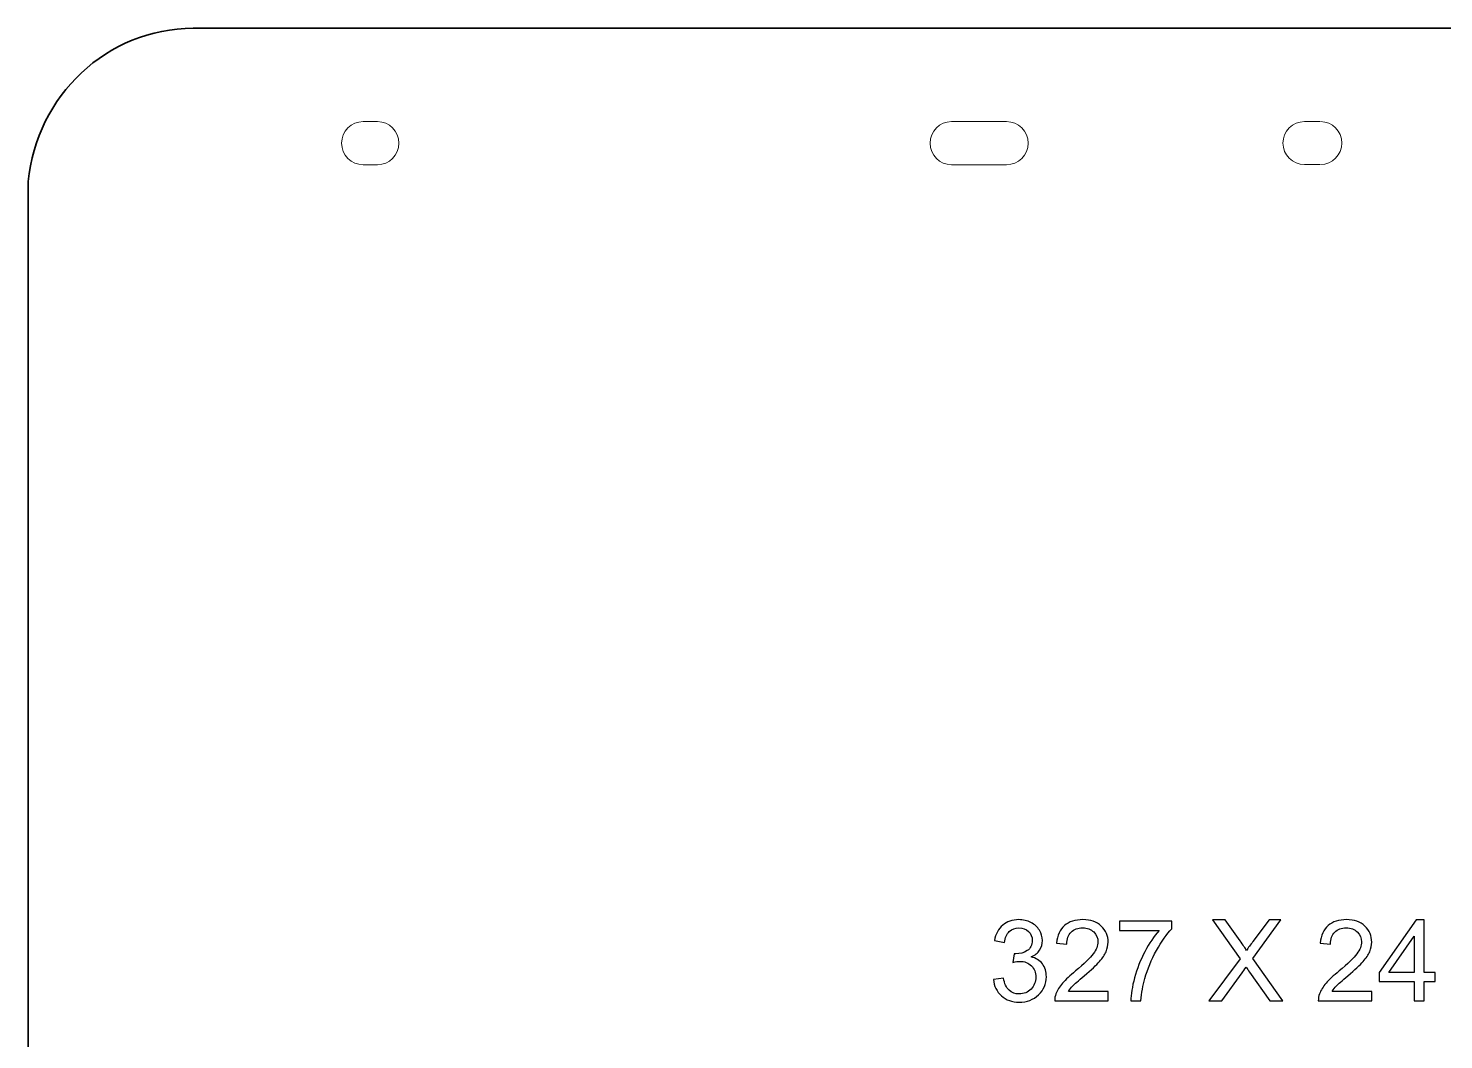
# Model space of a CAD drawing. Header units: centimetres. Extents: x -18.3 to 18.6, y -13.4 to 12.4.
# Drawn here: x -18.25 to -0.23, y -0.49 to 12.39 of the extents above; entities that cross this region are included whole.
import ezdxf

# ---------------------------------------------------------------- set-up
doc = ezdxf.new("R2010")
doc.units = ezdxf.units.CM
doc.header["$MEASUREMENT"] = 0
doc.layers.add('Camada 1', color=7, linetype='Continuous')

msp = doc.modelspace()

# ---------------------------------------------------------------- linework, layer by layer
at = {"layer": 'Camada 1', "color": 250, "lineweight": 35}
for points in [[(-18.25491, 10.43513), (-18.15603, 11.52576), (-17.2489, 12.38719), (-16.15374, 12.38719), (-16.15374, 12.38719), (-16.15374, 12.38719), (12.33478, 12.38719), (12.33478, 12.38719), (12.33478, 12.38719), (13.49546, 12.38719), (14.44508, 11.41972), (14.44508, 10.23722), (14.44508, 10.23722), (14.44508, 10.23722), (14.43758, -10.43091), (14.43758, -10.43091)], [(14.44509, -10.36075), (14.34621, -11.45138), (13.43908, -12.31281), (12.34392, -12.31281), (12.34392, -12.31281), (12.34392, -12.31281), (-16.1446, -12.31281), (-16.1446, -12.31281), (-16.1446, -12.31281), (-17.30528, -12.31281), (-18.2549, -11.34534), (-18.2549, -10.16284), (-18.2549, -10.16284), (-18.2549, -10.16284), (-18.25491, 10.43513), (-18.25491, 10.43513)]]:
    msp.add_open_spline(points, degree=3, knots=[0, 0, 0, 0, 0.2, 0.2, 0.2, 0.2, 0.4, 0.4, 0.4, 0.4, 0.6, 0.6, 0.6, 0.6, 1, 1, 1, 1], dxfattribs=at)
at = {"layer": 'Camada 1', "color": 114, "lineweight": 20}
for points in [[(-13.98909, 11.19932), (-13.98909, 11.19932), (-13.8081, 11.19932), (-13.8081, 11.19932), (-13.8081, 11.19932), (-13.65685, 11.19932), (-13.5331, 11.07557), (-13.5331, 10.92433), (-13.5331, 10.92433), (-13.5331, 10.92433), (-13.5331, 10.92433), (-13.5331, 10.92433), (-13.5331, 10.92433), (-13.5331, 10.77307), (-13.65685, 10.64932), (-13.8081, 10.64932), (-13.8081, 10.64932), (-13.8081, 10.64932), (-13.98909, 10.64932), (-13.98909, 10.64932), (-13.98909, 10.64932), (-14.14034, 10.64932), (-14.26409, 10.77307), (-14.26409, 10.92433), (-14.26409, 10.92433), (-14.26409, 10.92433), (-14.26409, 10.92433), (-14.26409, 10.92433), (-14.26409, 10.92433), (-14.26409, 11.07557), (-14.14034, 11.19932), (-13.98909, 11.19932)], [(-6.49403, 11.19932), (-6.49403, 11.19932), (-5.79354, 11.19932), (-5.79354, 11.19932), (-5.79354, 11.19932), (-5.64231, 11.19932), (-5.51855, 11.07557), (-5.51855, 10.92433), (-5.51855, 10.92433), (-5.51855, 10.92433), (-5.51855, 10.92433), (-5.51855, 10.92433), (-5.51855, 10.92433), (-5.51855, 10.77307), (-5.64231, 10.64932), (-5.79354, 10.64932), (-5.79354, 10.64932), (-5.79354, 10.64932), (-6.49403, 10.64932), (-6.49403, 10.64932), (-6.49403, 10.64932), (-6.64526, 10.64932), (-6.76902, 10.77307), (-6.76902, 10.92433), (-6.76902, 10.92433), (-6.76902, 10.92433), (-6.76902, 10.92433), (-6.76902, 10.92433), (-6.76902, 10.92433), (-6.76902, 11.07557), (-6.64526, 11.19932), (-6.49403, 11.19932)]]:
    msp.add_open_spline(points, degree=3, knots=[0, 0, 0, 0, 0.11111111, 0.11111111, 0.11111111, 0.11111111, 0.22222222, 0.22222222, 0.22222222, 0.22222222, 0.33333333, 0.33333333, 0.33333333, 0.33333333, 0.44444444, 0.44444444, 0.44444444, 0.44444444, 0.55555556, 0.55555556, 0.55555556, 0.55555556, 0.66666667, 0.66666667, 0.66666667, 0.66666667, 0.77777778, 0.77777778, 0.77777778, 0.77777778, 1, 1, 1, 1], dxfattribs=at)
at = {"layer": 'Camada 1', "color": 230, "lineweight": 9}
for points in [[(-2.00014, 10.65319), (-2.15092, 10.65319), (-2.27318, 10.77541), (-2.2732, 10.92621), (-2.2732, 10.92621), (-2.27324, 11.07701), (-2.151, 11.19927), (-2.00022, 11.19929)], [(-1.79698, 11.19929), (-1.64618, 11.19931), (-1.52394, 11.07709), (-1.5239, 10.92629), (-1.5239, 10.92629), (-1.52388, 10.77549), (-1.6461, 10.65323), (-1.7969, 10.65319)]]:
    msp.add_open_spline(points, degree=3, knots=[0, 0, 0, 0, 0.33333333, 0.33333333, 0.33333333, 0.33333333, 1, 1, 1, 1], dxfattribs=at)
for points in [[(-1.8033, 11.19931), (-1.8033, 11.19931), (-1.99382, 11.19931), (-1.99382, 11.19931)], [(-1.99382, 10.65319), (-1.99382, 10.65319), (-1.8033, 10.65319), (-1.8033, 10.65319)]]:
    msp.add_open_spline(points, degree=3, dxfattribs=at)
at = {"layer": 'Camada 1', "color": 250}
for points, knots in [([(-5.96165, 0.27321), (-5.96165, 0.27321), (-5.83511, 0.29046), (-5.83511, 0.29046), (-5.83511, 0.29046), (-5.82049, 0.21857), (-5.79604, 0.1668), (-5.76129, 0.13517), (-5.76129, 0.13517), (-5.72654, 0.10353), (-5.68388, 0.08771), (-5.63332, 0.08771), (-5.63332, 0.08771), (-5.5734, 0.08771), (-5.52284, 0.10832), (-5.48209, 0.14955), (-5.48209, 0.14955), (-5.44135, 0.19077), (-5.42098, 0.24181), (-5.42098, 0.30269), (-5.42098, 0.30269), (-5.42098, 0.36068), (-5.43991, 0.40861), (-5.47802, 0.44648), (-5.47802, 0.44648), (-5.51589, 0.48411), (-5.56406, 0.50304), (-5.62277, 0.50304), (-5.62277, 0.50304), (-5.64674, 0.50304), (-5.67646, 0.49825), (-5.71216, 0.4889), (-5.71216, 0.4889), (-5.71216, 0.4889), (-5.69802, 0.59962), (-5.69802, 0.59962), (-5.69802, 0.59962), (-5.68964, 0.59866), (-5.68269, 0.59818), (-5.67765, 0.59818), (-5.67765, 0.59818), (-5.62349, 0.59818), (-5.57508, 0.61232), (-5.5317, 0.64036), (-5.5317, 0.64036), (-5.48856, 0.6684), (-5.467, 0.71154), (-5.467, 0.76978), (-5.467, 0.76978), (-5.467, 0.81603), (-5.48281, 0.85438), (-5.51421, 0.88481), (-5.51421, 0.88481), (-5.5456, 0.91525), (-5.5861, 0.93035), (-5.63571, 0.93035), (-5.63571, 0.93035), (-5.68508, 0.93035), (-5.72606, 0.91477), (-5.7589, 0.88361), (-5.7589, 0.88361), (-5.79173, 0.85246), (-5.81282, 0.80573), (-5.82217, 0.74341), (-5.82217, 0.74341), (-5.82217, 0.74341), (-5.94871, 0.76642), (-5.94871, 0.76642), (-5.94871, 0.76642), (-5.93313, 0.85126), (-5.89814, 0.91717), (-5.84326, 0.9639), (-5.84326, 0.9639), (-5.78861, 1.01063), (-5.72031, 1.03388), (-5.63883, 1.03388), (-5.63883, 1.03388), (-5.58275, 1.03388), (-5.53098, 1.0219), (-5.48377, 0.99769), (-5.48377, 0.99769), (-5.43632, 0.97373), (-5.40013, 0.94089), (-5.37521, 0.89943), (-5.37521, 0.89943), (-5.35004, 0.85773), (-5.33758, 0.81363), (-5.33758, 0.7669), (-5.33758, 0.7669), (-5.33758, 0.72256), (-5.34956, 0.6823), (-5.37329, 0.64587), (-5.37329, 0.64587), (-5.39726, 0.60945), (-5.43272, 0.58045), (-5.47946, 0.55888), (-5.47946, 0.55888), (-5.41858, 0.54498), (-5.37137, 0.51574), (-5.33758, 0.4714), (-5.33758, 0.4714), (-5.30403, 0.42731), (-5.28725, 0.37171), (-5.28725, 0.30532), (-5.28725, 0.30532), (-5.28725, 0.21545), (-5.32009, 0.139), (-5.38551, 0.07645), (-5.38551, 0.07645), (-5.45118, 0.0139), (-5.5341, -0.01726), (-5.63428, -0.01726), (-5.63428, -0.01726), (-5.72463, -0.01726), (-5.79964, 0.00983), (-5.85931, 0.06375), (-5.85931, 0.06375), (-5.91923, 0.11767), (-5.95326, 0.18741), (-5.96165, 0.27321)], [0, 0, 0, 0, 0.03225806, 0.03225806, 0.03225806, 0.03225806, 0.06451613, 0.06451613, 0.06451613, 0.06451613, 0.09677419, 0.09677419, 0.09677419, 0.09677419, 0.12903226, 0.12903226, 0.12903226, 0.12903226, 0.16129032, 0.16129032, 0.16129032, 0.16129032, 0.19354839, 0.19354839, 0.19354839, 0.19354839, 0.22580645, 0.22580645, 0.22580645, 0.22580645, 0.25806452, 0.25806452, 0.25806452, 0.25806452, 0.29032258, 0.29032258, 0.29032258, 0.29032258, 0.32258065, 0.32258065, 0.32258065, 0.32258065, 0.35483871, 0.35483871, 0.35483871, 0.35483871, 0.38709677, 0.38709677, 0.38709677, 0.38709677, 0.41935484, 0.41935484, 0.41935484, 0.41935484, 0.4516129, 0.4516129, 0.4516129, 0.4516129, 0.48387097, 0.48387097, 0.48387097, 0.48387097, 0.51612903, 0.51612903, 0.51612903, 0.51612903, 0.5483871, 0.5483871, 0.5483871, 0.5483871, 0.58064516, 0.58064516, 0.58064516, 0.58064516, 0.61290323, 0.61290323, 0.61290323, 0.61290323, 0.64516129, 0.64516129, 0.64516129, 0.64516129, 0.67741935, 0.67741935, 0.67741935, 0.67741935, 0.70967742, 0.70967742, 0.70967742, 0.70967742, 0.74193548, 0.74193548, 0.74193548, 0.74193548, 0.77419355, 0.77419355, 0.77419355, 0.77419355, 0.80645161, 0.80645161, 0.80645161, 0.80645161, 0.83870968, 0.83870968, 0.83870968, 0.83870968, 0.87096774, 0.87096774, 0.87096774, 0.87096774, 0.90322581, 0.90322581, 0.90322581, 0.90322581, 0.93548387, 0.93548387, 0.93548387, 0.93548387, 1, 1, 1, 1]), ([(-4.49903, 0.12079), (-4.49903, 0.12079), (-4.49903, 0), (-4.49903, 0), (-4.49903, 0), (-4.49903, 0), (-5.18061, 0), (-5.18061, 0), (-5.18061, 0), (-5.18157, 0.03044), (-5.17654, 0.05967), (-5.16575, 0.08795), (-5.16575, 0.08795), (-5.14826, 0.13421), (-5.12022, 0.17998), (-5.08163, 0.2248), (-5.08163, 0.2248), (-5.04305, 0.26961), (-4.98793, 0.32138), (-4.91627, 0.3801), (-4.91627, 0.3801), (-4.80483, 0.47188), (-4.7291, 0.5445), (-4.68955, 0.59818), (-4.68955, 0.59818), (-4.64977, 0.65187), (-4.62988, 0.70267), (-4.62988, 0.7506), (-4.62988, 0.7506), (-4.62988, 0.80069), (-4.64785, 0.84287), (-4.6838, 0.87738), (-4.6838, 0.87738), (-4.71975, 0.91165), (-4.76672, 0.92891), (-4.82448, 0.92891), (-4.82448, 0.92891), (-4.88559, 0.92891), (-4.93448, 0.9107), (-4.97115, 0.87427), (-4.97115, 0.87427), (-5.00782, 0.83808), (-5.02627, 0.78775), (-5.02675, 0.72328), (-5.02675, 0.72328), (-5.02675, 0.72328), (-5.15616, 0.73623), (-5.15616, 0.73623), (-5.15616, 0.73623), (-5.1473, 0.83305), (-5.11375, 0.90686), (-5.05575, 0.95767), (-5.05575, 0.95767), (-4.99751, 1.00848), (-4.91962, 1.03388), (-4.8216, 1.03388), (-4.8216, 1.03388), (-4.72287, 1.03388), (-4.6445, 1.00656), (-4.58698, 0.95168), (-4.58698, 0.95168), (-4.52922, 0.8968), (-4.50046, 0.82873), (-4.50046, 0.74773), (-4.50046, 0.74773), (-4.50046, 0.70651), (-4.50885, 0.66601), (-4.52587, 0.62622), (-4.52587, 0.62622), (-4.54264, 0.5862), (-4.57068, 0.54426), (-4.60975, 0.50016), (-4.60975, 0.50016), (-4.64905, 0.45631), (-4.714, 0.39567), (-4.80459, 0.31898), (-4.80459, 0.31898), (-4.88056, 0.25523), (-4.92945, 0.2121), (-4.95102, 0.18933), (-4.95102, 0.18933), (-4.97259, 0.16656), (-4.99032, 0.14379), (-5.00446, 0.12079), (-5.00446, 0.12079), (-5.00446, 0.12079), (-4.49903, 0.12079), (-4.49903, 0.12079)], [0, 0, 0, 0, 0.04347826, 0.04347826, 0.04347826, 0.04347826, 0.08695652, 0.08695652, 0.08695652, 0.08695652, 0.13043478, 0.13043478, 0.13043478, 0.13043478, 0.17391304, 0.17391304, 0.17391304, 0.17391304, 0.2173913, 0.2173913, 0.2173913, 0.2173913, 0.26086957, 0.26086957, 0.26086957, 0.26086957, 0.30434783, 0.30434783, 0.30434783, 0.30434783, 0.34782609, 0.34782609, 0.34782609, 0.34782609, 0.39130435, 0.39130435, 0.39130435, 0.39130435, 0.43478261, 0.43478261, 0.43478261, 0.43478261, 0.47826087, 0.47826087, 0.47826087, 0.47826087, 0.52173913, 0.52173913, 0.52173913, 0.52173913, 0.56521739, 0.56521739, 0.56521739, 0.56521739, 0.60869565, 0.60869565, 0.60869565, 0.60869565, 0.65217391, 0.65217391, 0.65217391, 0.65217391, 0.69565217, 0.69565217, 0.69565217, 0.69565217, 0.73913043, 0.73913043, 0.73913043, 0.73913043, 0.7826087, 0.7826087, 0.7826087, 0.7826087, 0.82608696, 0.82608696, 0.82608696, 0.82608696, 0.86956522, 0.86956522, 0.86956522, 0.86956522, 0.91304348, 0.91304348, 0.91304348, 0.91304348, 1, 1, 1, 1]), ([(-4.355, 0.89584), (-4.355, 0.89584), (-4.355, 1.01662), (-4.355, 1.01662), (-4.355, 1.01662), (-4.355, 1.01662), (-3.68923, 1.01662), (-3.68923, 1.01662), (-3.68923, 1.01662), (-3.68923, 1.01662), (-3.68923, 0.91884), (-3.68923, 0.91884), (-3.68923, 0.91884), (-3.75466, 0.8491), (-3.81984, 0.75636), (-3.88407, 0.6406), (-3.88407, 0.6406), (-3.94854, 0.52485), (-3.99815, 0.40574), (-4.03338, 0.28327), (-4.03338, 0.28327), (-4.05854, 0.19724), (-4.07484, 0.10257), (-4.08179, 0), (-4.08179, 0), (-4.08179, 0), (-4.2112, 0), (-4.2112, 0), (-4.2112, 0), (-4.20976, 0.081), (-4.19395, 0.17902), (-4.16351, 0.29382), (-4.16351, 0.29382), (-4.13307, 0.40885), (-4.0897, 0.51958), (-4.0329, 0.62622), (-4.0329, 0.62622), (-3.9761, 0.73287), (-3.91571, 0.82274), (-3.85172, 0.89584), (-3.85172, 0.89584), (-3.85172, 0.89584), (-4.355, 0.89584), (-4.355, 0.89584)], [0, 0, 0, 0, 0.08333333, 0.08333333, 0.08333333, 0.08333333, 0.16666667, 0.16666667, 0.16666667, 0.16666667, 0.25, 0.25, 0.25, 0.25, 0.33333333, 0.33333333, 0.33333333, 0.33333333, 0.41666667, 0.41666667, 0.41666667, 0.41666667, 0.5, 0.5, 0.5, 0.5, 0.58333333, 0.58333333, 0.58333333, 0.58333333, 0.66666667, 0.66666667, 0.66666667, 0.66666667, 0.75, 0.75, 0.75, 0.75, 0.83333333, 0.83333333, 0.83333333, 0.83333333, 1, 1, 1, 1]), ([(-3.21711, 0), (-3.21711, 0), (-2.81928, 0.53419), (-2.81928, 0.53419), (-2.81928, 0.53419), (-2.81928, 0.53419), (-3.16966, 1.02957), (-3.16966, 1.02957), (-3.16966, 1.02957), (-3.16966, 1.02957), (-3.00741, 1.02957), (-3.00741, 1.02957), (-3.00741, 1.02957), (-3.00741, 1.02957), (-2.81976, 0.76618), (-2.81976, 0.76618), (-2.81976, 0.76618), (-2.78069, 0.71154), (-2.75361, 0.66984), (-2.73804, 0.64084), (-2.73804, 0.64084), (-2.71479, 0.67679), (-2.68747, 0.71514), (-2.65607, 0.75564), (-2.65607, 0.75564), (-2.65607, 0.75564), (-2.45045, 1.02957), (-2.45045, 1.02957), (-2.45045, 1.02957), (-2.45045, 1.02957), (-2.30114, 1.02957), (-2.30114, 1.02957), (-2.30114, 1.02957), (-2.30114, 1.02957), (-2.65871, 0.54019), (-2.65871, 0.54019), (-2.65871, 0.54019), (-2.65871, 0.54019), (-2.27382, 0), (-2.27382, 0), (-2.27382, 0), (-2.27382, 0), (-2.4411, 0), (-2.4411, 0), (-2.4411, 0), (-2.4411, 0), (-2.70089, 0.36715), (-2.70089, 0.36715), (-2.70089, 0.36715), (-2.71575, 0.388), (-2.72989, 0.40885), (-2.74307, 0.42946), (-2.74307, 0.42946), (-2.76608, 0.39495), (-2.78237, 0.37075), (-2.79244, 0.35709), (-2.79244, 0.35709), (-2.79244, 0.35709), (-3.05342, 0), (-3.05342, 0), (-3.05342, 0), (-3.05342, 0), (-3.21711, 0), (-3.21711, 0)], [0, 0, 0, 0, 0.05882353, 0.05882353, 0.05882353, 0.05882353, 0.11764706, 0.11764706, 0.11764706, 0.11764706, 0.17647059, 0.17647059, 0.17647059, 0.17647059, 0.23529412, 0.23529412, 0.23529412, 0.23529412, 0.29411765, 0.29411765, 0.29411765, 0.29411765, 0.35294118, 0.35294118, 0.35294118, 0.35294118, 0.41176471, 0.41176471, 0.41176471, 0.41176471, 0.47058824, 0.47058824, 0.47058824, 0.47058824, 0.52941176, 0.52941176, 0.52941176, 0.52941176, 0.58823529, 0.58823529, 0.58823529, 0.58823529, 0.64705882, 0.64705882, 0.64705882, 0.64705882, 0.70588235, 0.70588235, 0.70588235, 0.70588235, 0.76470588, 0.76470588, 0.76470588, 0.76470588, 0.82352941, 0.82352941, 0.82352941, 0.82352941, 0.88235294, 0.88235294, 0.88235294, 0.88235294, 1, 1, 1, 1]), ([(-1.14144, 0.12079), (-1.14144, 0.12079), (-1.14144, 0), (-1.14144, 0), (-1.14144, 0), (-1.14144, 0), (-1.82302, 0), (-1.82302, 0), (-1.82302, 0), (-1.82398, 0.03044), (-1.81895, 0.05967), (-1.80816, 0.08795), (-1.80816, 0.08795), (-1.79067, 0.13421), (-1.76263, 0.17998), (-1.72404, 0.2248), (-1.72404, 0.2248), (-1.68546, 0.26961), (-1.63034, 0.32138), (-1.55868, 0.3801), (-1.55868, 0.3801), (-1.44724, 0.47188), (-1.37151, 0.5445), (-1.33196, 0.59818), (-1.33196, 0.59818), (-1.29218, 0.65187), (-1.27229, 0.70267), (-1.27229, 0.7506), (-1.27229, 0.7506), (-1.27229, 0.80069), (-1.29026, 0.84287), (-1.32621, 0.87738), (-1.32621, 0.87738), (-1.36216, 0.91165), (-1.40913, 0.92891), (-1.46689, 0.92891), (-1.46689, 0.92891), (-1.528, 0.92891), (-1.57689, 0.9107), (-1.61356, 0.87427), (-1.61356, 0.87427), (-1.65023, 0.83808), (-1.66868, 0.78775), (-1.66916, 0.72328), (-1.66916, 0.72328), (-1.66916, 0.72328), (-1.79857, 0.73623), (-1.79857, 0.73623), (-1.79857, 0.73623), (-1.78971, 0.83305), (-1.75616, 0.90686), (-1.69816, 0.95767), (-1.69816, 0.95767), (-1.63992, 1.00848), (-1.56203, 1.03388), (-1.46401, 1.03388), (-1.46401, 1.03388), (-1.36528, 1.03388), (-1.28691, 1.00656), (-1.22939, 0.95168), (-1.22939, 0.95168), (-1.17163, 0.8968), (-1.14287, 0.82873), (-1.14287, 0.74773), (-1.14287, 0.74773), (-1.14287, 0.70651), (-1.15126, 0.66601), (-1.16828, 0.62622), (-1.16828, 0.62622), (-1.18505, 0.5862), (-1.21309, 0.54426), (-1.25216, 0.50016), (-1.25216, 0.50016), (-1.29146, 0.45631), (-1.35641, 0.39567), (-1.447, 0.31898), (-1.447, 0.31898), (-1.52297, 0.25523), (-1.57186, 0.2121), (-1.59343, 0.18933), (-1.59343, 0.18933), (-1.615, 0.16656), (-1.63273, 0.14379), (-1.64687, 0.12079), (-1.64687, 0.12079), (-1.64687, 0.12079), (-1.14144, 0.12079), (-1.14144, 0.12079)], [0, 0, 0, 0, 0.04347826, 0.04347826, 0.04347826, 0.04347826, 0.08695652, 0.08695652, 0.08695652, 0.08695652, 0.13043478, 0.13043478, 0.13043478, 0.13043478, 0.17391304, 0.17391304, 0.17391304, 0.17391304, 0.2173913, 0.2173913, 0.2173913, 0.2173913, 0.26086957, 0.26086957, 0.26086957, 0.26086957, 0.30434783, 0.30434783, 0.30434783, 0.30434783, 0.34782609, 0.34782609, 0.34782609, 0.34782609, 0.39130435, 0.39130435, 0.39130435, 0.39130435, 0.43478261, 0.43478261, 0.43478261, 0.43478261, 0.47826087, 0.47826087, 0.47826087, 0.47826087, 0.52173913, 0.52173913, 0.52173913, 0.52173913, 0.56521739, 0.56521739, 0.56521739, 0.56521739, 0.60869565, 0.60869565, 0.60869565, 0.60869565, 0.65217391, 0.65217391, 0.65217391, 0.65217391, 0.69565217, 0.69565217, 0.69565217, 0.69565217, 0.73913043, 0.73913043, 0.73913043, 0.73913043, 0.7826087, 0.7826087, 0.7826087, 0.7826087, 0.82608696, 0.82608696, 0.82608696, 0.82608696, 0.86956522, 0.86956522, 0.86956522, 0.86956522, 0.91304348, 0.91304348, 0.91304348, 0.91304348, 1, 1, 1, 1]), ([(-0.60054, 0), (-0.60054, 0), (-0.60054, 0.24589), (-0.60054, 0.24589), (-0.60054, 0.24589), (-0.60054, 0.24589), (-1.04773, 0.24589), (-1.04773, 0.24589), (-1.04773, 0.24589), (-1.04773, 0.24589), (-1.04773, 0.36236), (-1.04773, 0.36236), (-1.04773, 0.36236), (-1.04773, 0.36236), (-0.57753, 1.02957), (-0.57753, 1.02957), (-0.57753, 1.02957), (-0.57753, 1.02957), (-0.474, 1.02957), (-0.474, 1.02957), (-0.474, 1.02957), (-0.474, 1.02957), (-0.474, 0.36236), (-0.474, 0.36236), (-0.474, 0.36236), (-0.474, 0.36236), (-0.33452, 0.36236), (-0.33452, 0.36236), (-0.33452, 0.36236), (-0.33452, 0.36236), (-0.33452, 0.24589), (-0.33452, 0.24589), (-0.33452, 0.24589), (-0.33452, 0.24589), (-0.474, 0.24589), (-0.474, 0.24589), (-0.474, 0.24589), (-0.474, 0.24589), (-0.474, 0), (-0.474, 0), (-0.474, 0), (-0.474, 0), (-0.60054, 0), (-0.60054, 0)], [0, 0, 0, 0, 0.08333333, 0.08333333, 0.08333333, 0.08333333, 0.16666667, 0.16666667, 0.16666667, 0.16666667, 0.25, 0.25, 0.25, 0.25, 0.33333333, 0.33333333, 0.33333333, 0.33333333, 0.41666667, 0.41666667, 0.41666667, 0.41666667, 0.5, 0.5, 0.5, 0.5, 0.58333333, 0.58333333, 0.58333333, 0.58333333, 0.66666667, 0.66666667, 0.66666667, 0.66666667, 0.75, 0.75, 0.75, 0.75, 0.83333333, 0.83333333, 0.83333333, 0.83333333, 1, 1, 1, 1]), ([(-0.60054, 0.36236), (-0.60054, 0.36236), (-0.60054, 0.82562), (-0.60054, 0.82562), (-0.60054, 0.82562), (-0.60054, 0.82562), (-0.92335, 0.36236), (-0.92335, 0.36236), (-0.92335, 0.36236), (-0.92335, 0.36236), (-0.60054, 0.36236), (-0.60054, 0.36236)], [0, 0, 0, 0, 0.25, 0.25, 0.25, 0.25, 0.5, 0.5, 0.5, 0.5, 1, 1, 1, 1])]:
    msp.add_open_spline(points, degree=3, knots=knots, dxfattribs=at)

doc.saveas('drawing.dxf')
